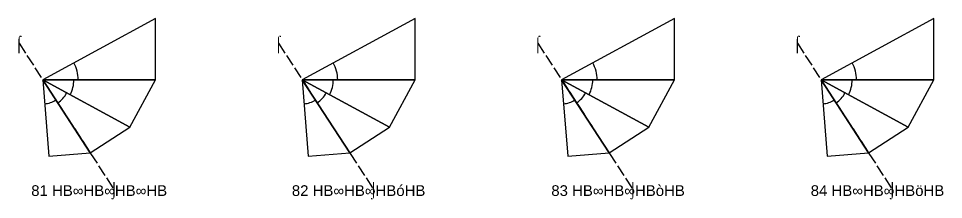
# Model space of a CAD drawing. Header units: millimetres. Extents: x 122552 to 1654769, y -10280102 to 62068.
# Drawn here: x 998821 to 1093833, y -596076 to -577500 of the extents above; entities that cross this region are included whole.
import ezdxf
from ezdxf.enums import TextEntityAlignment as Align

# ---------------------------------------------------------------- set-up
doc = ezdxf.new("R2010")
doc.units = ezdxf.units.MM
doc.linetypes.add('ACAD_ISO02W100', pattern=[15, 12, -3])
for name, color, linetype in [('BASE', 170, 'Continuous'), ('HYPOTENUSE', 20, 'Continuous'), ('PERPENDICULAR', 90, 'Continuous'), ('Standard', 7, 'Continuous')]:
    doc.layers.add(name, color=color, linetype=linetype)
doc.styles.add('Arial', font='arial_0.ttf')

# ---------------------------------------------------------------- blocks, each defined once
blk = doc.blocks.new('fundamental_block_GT')
at = {"color": 4}
blk.add_arc((0.1, -2.3), 276.6, 359.9799, 28.42535, dxfattribs=at)
at = {"layer": 'BASE'}
blk.add_line((0, 0), (878.9, -7.5), dxfattribs=at)
at = {"layer": 'HYPOTENUSE'}
blk.add_line((882.9, 469.5), (0, 0), dxfattribs=at)
at = {"layer": 'PERPENDICULAR'}
blk.add_line((878.9, -7.5), (882.9, 469.5), dxfattribs=at)

msp = doc.modelspace()

# ---------------------------------------------------------------- linework, layer by layer
at = {"linetype": 'ACAD_ISO02W100', "ltscale": 100}
for p, q in [((998875, -580036), (1008632, -595046)), ((1025524, -580036), (1035281, -595046)), ((1052173, -580036), (1061929, -595046)), ((1078821, -580036), (1088578, -595046))]:
    msp.add_line(p, q, dxfattribs=at)

# ---------------------------------------------------------------- block references
for p, xscale, yscale, zscale, rotation in [((1001315, -583789), 11.58735412275403, 11.58735412275403, 11.58735412275403, 332.0000000000002), ((1027963, -583789), 11.58735412275403, 11.58735412275403, 11.58735412275403, 332.0000000000002), ((1054612, -583789), 11.58735412275403, 11.58735412275403, 11.58735412275403, 332.0000000000002), ((1081261, -583789), 11.58735412275403, 11.58735412275403, 11.58735412275403, 332.0000000000002), ((1001315, -583789), 10.18429076373602, 10.18429076373602, 10.18429076373602, 303.5116672382091), ((1027963, -583789), 10.18429076373602, 10.18429076373602, 10.18429076373602, 303.5116672382091), ((1054612, -583789), 10.18429076373602, 10.18429076373602, 10.18429076373602, 303.5116672382091), ((1081261, -583789), 10.18429076373602, 10.18429076373602, 10.18429076373602, 303.5116672382091), ((1001315, -583789), 8.951118371073516, 8.951118371073516, 8.951118371073516, 275.0233344764167), ((1027963, -583789), 8.951118371073516, 8.951118371073516, 8.951118371073516, 275.0233344764167), ((1054612, -583789), 8.951118371073516, 8.951118371073516, 8.951118371073516, 275.0233344764167), ((1081261, -583789), 8.951118371073516, 8.951118371073516, 8.951118371073516, 275.0233344764167)]:
    msp.add_blockref('fundamental_block_GT', p, dxfattribs=dict(xscale=xscale, yscale=yscale, zscale=zscale, rotation=rotation))
at = {"layer": 'Standard', "xscale": 13.18371388650824, "yscale": 13.18371388650824, "zscale": 13.18371388650824, "rotation": 0.4883327617913192}
for p in [(1001315, -583789), (1027963, -583789), (1054612, -583789), (1081261, -583789)]:
    msp.add_blockref('fundamental_block_GT', p, dxfattribs=at)

# ---------------------------------------------------------------- texts
at = {"style": 'Arial'}
for s, p in [('⌠', (998875, -580036)), ('⌠', (1025524, -580036)), ('⌠', (1052173, -580036)), ('⌠', (1078821, -580036)), ('81 HB∞HB∞HB∞HB', (1007108, -595164)), ('⌡', (1008632, -595046)), ('82 HB∞HB∞HBóHB', (1033757, -595164)), ('⌡', (1035281, -595046)), ('83 HB∞HB∞HBòHB', (1060406, -595164)), ('⌡', (1061929, -595046)), ('84 HB∞HB∞HBöHB', (1087054, -595164)), ('⌡', (1088578, -595046))]:
    msp.add_text(s, height=1100, dxfattribs=at).set_placement(p, align=Align.MIDDLE_CENTER)

doc.saveas('drawing.dxf')
